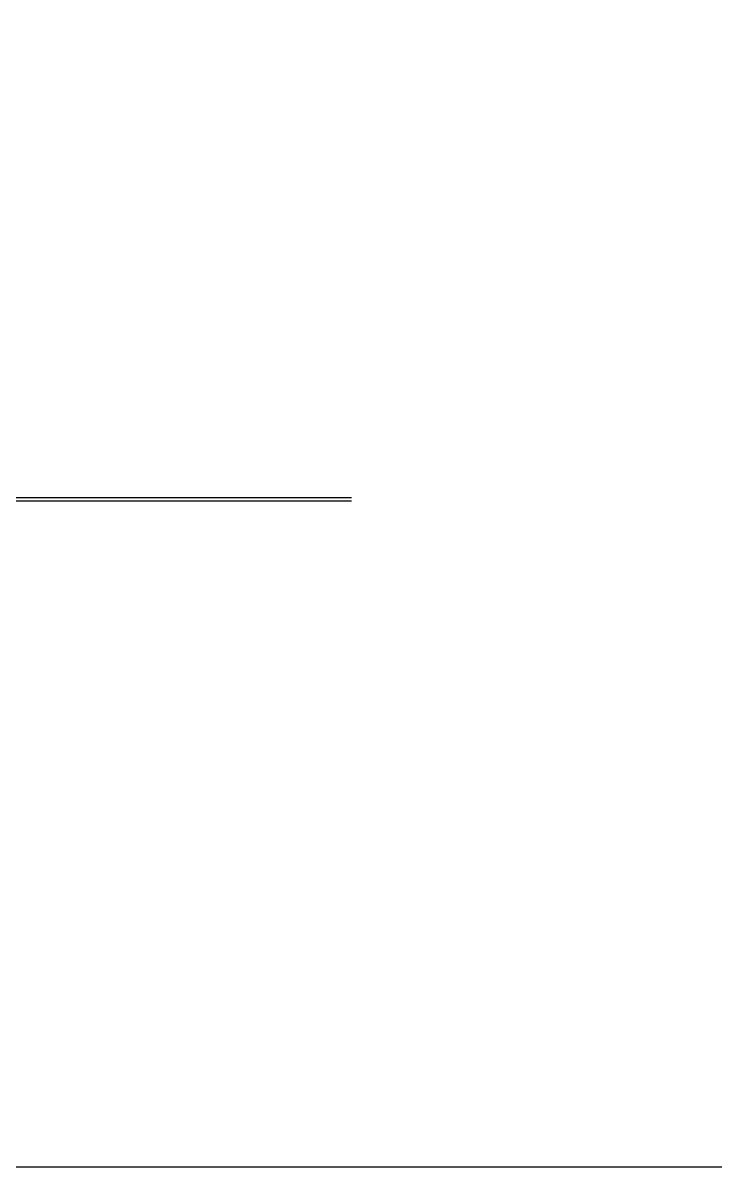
# Model space of a CAD drawing. Extents: x 250879 to 348495, y -51522 to -9360.
# Drawn here: x 290291 to 291834, y -31243 to -28691 of the extents above; entities that cross this region are included whole.
import ezdxf

# ---------------------------------------------------------------- set-up
doc = ezdxf.new("R2010")
doc.units = 0
doc.layers.add('WALL', color=7, linetype='CONTINUOUS')

msp = doc.modelspace()

# ---------------------------------------------------------------- linework, layer by layer
at = {"layer": 'WALL', "linetype": 'Continuous'}
msp.add_lwpolyline([(260472.8931276352, -16380.03703326872), (311150.8177772246, -16380.03703326872), (311150.8177772246, -31242.63333392504), (260472.8931276352, -31242.63333392504)], close=True, dxfattribs=at)
at = {"layer": 'WALL', "linetype": 'Continuous', "const_width": 3}
for points in [[(291024.0553288491, -29749.9290686204), (286801.0220334666, -29749.9290686204)], [(291024.0553288491, -29757.00774320811), (286801.0220334666, -29757.00774320811)]]:
    msp.add_lwpolyline(points, dxfattribs=at)

doc.saveas('drawing.dxf')
